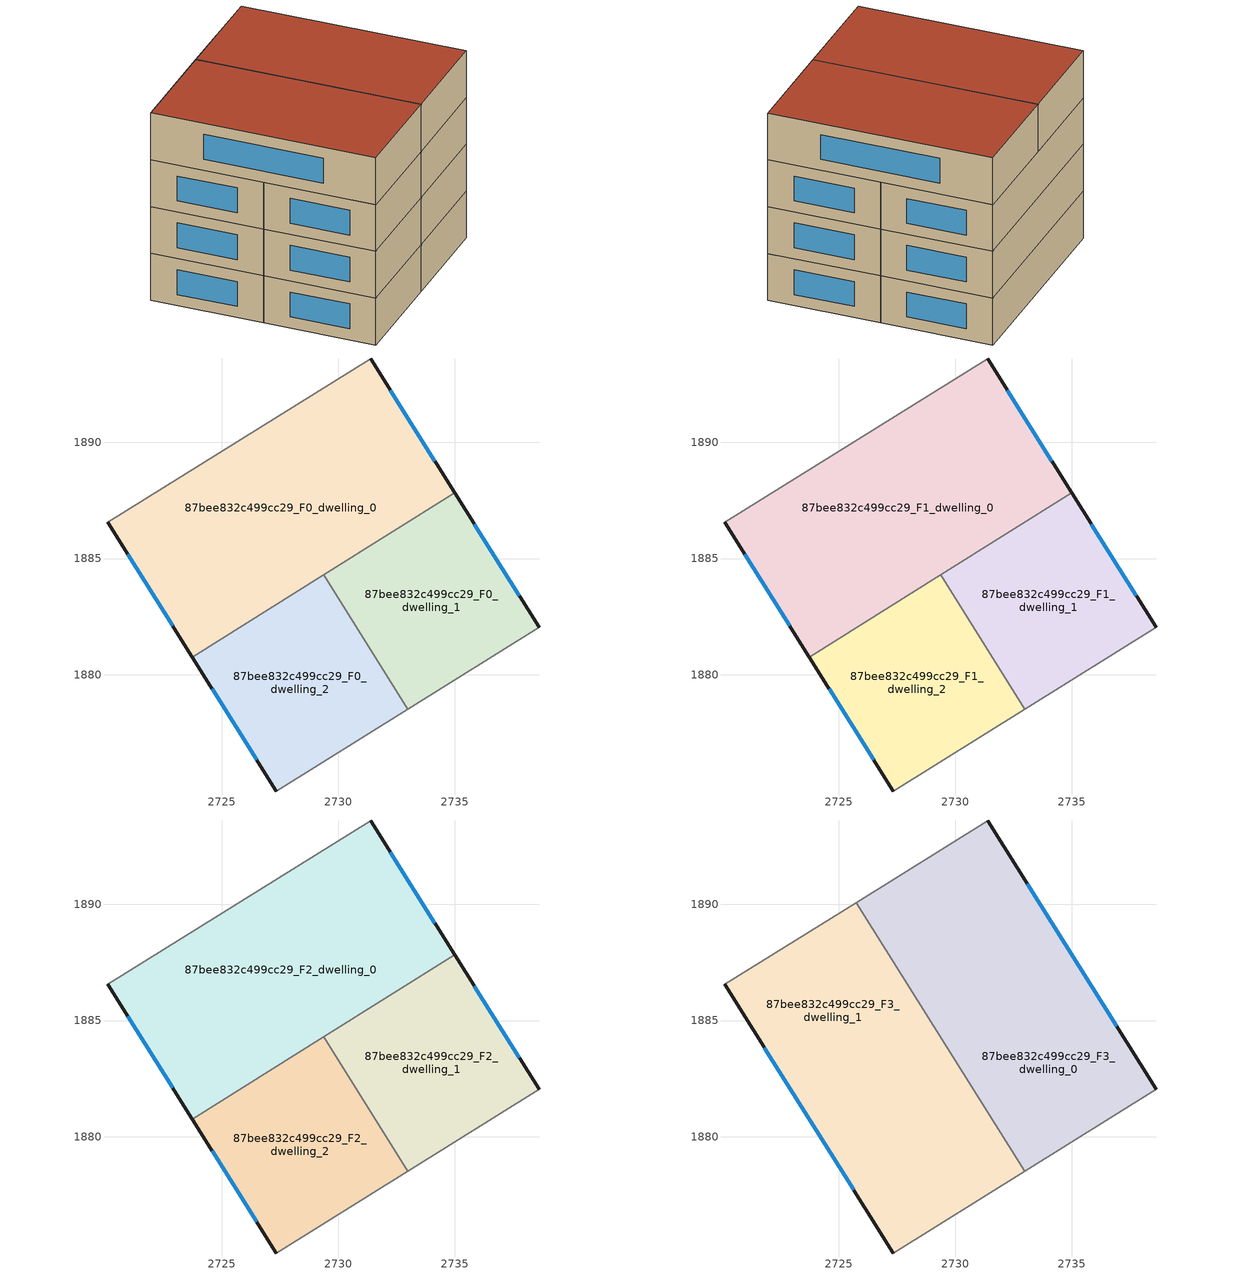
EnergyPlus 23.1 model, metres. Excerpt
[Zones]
87bee832c499cc29_F0_dwelling_0
 floor ground (EU_floor_Construction): 2731.39,1893.58 2735,1887.83 2723.73,1880.76 2720.1,1886.55 z0
 wall outside (EU_wall_Construction): 2735,1887.83 2731.39,1893.58 / 2720.1,1886.55 2723.73,1880.76 z0:3
 wall adiabatic (EU_wall_Construction): 2731.39,1893.58 2720.1,1886.55 z0:3
 wall to 87bee832c499cc29_F0_dwelling_2 (EU_wall_Construction): 2723.73,1880.76 2729.37,1884.3 z0:3
 wall to 87bee832c499cc29_F0_dwelling_1 (EU_wall_Construction): 2729.37,1884.3 2735,1887.83 z0:3
 window (EU_Window_Construction): 2734.15,1889.18 2732.24,1892.23 / 2720.95,1885.19 2722.88,1882.12 z0.7:2.3
87bee832c499cc29_F0_dwelling_1
 floor ground (EU_floor_Construction): 2735,1887.83 2738.63,1882.04 2732.99,1878.53 2729.37,1884.3 z0
 wall outside (EU_wall_Construction): 2738.63,1882.04 2735,1887.83 z0:3
 wall adiabatic (EU_wall_Construction): 2732.99,1878.53 2738.63,1882.04 z0:3
 wall to 87bee832c499cc29_F0_dwelling_2 (EU_wall_Construction): 2729.37,1884.3 2732.99,1878.53 z0:3
 window (EU_Window_Construction): 2737.78,1883.4 2735.85,1886.47 z0.7:2.3
87bee832c499cc29_F0_dwelling_2
 floor ground (EU_floor_Construction): 2729.37,1884.3 2732.99,1878.53 2727.33,1875.01 2723.73,1880.76 z0
 wall outside (EU_wall_Construction): 2723.73,1880.76 2727.33,1875.01 z0:3
 wall adiabatic (EU_wall_Construction): 2727.33,1875.01 2732.99,1878.53 z0:3
 window (EU_Window_Construction): 2724.57,1879.41 2726.49,1876.36 z0.7:2.3
87bee832c499cc29_F1_dwelling_0
 floor to 87bee832c499cc29_F0_dwelling_0 (EU_floor_Construction): 2731.39,1893.58 2735,1887.83 2723.73,1880.76 2720.1,1886.55 z3
 wall outside (EU_wall_Construction): 2735,1887.83 2731.39,1893.58 / 2720.1,1886.55 2723.73,1880.76 z3:6
 wall adiabatic (EU_wall_Construction): 2731.39,1893.58 2720.1,1886.55 z3:6
 wall to 87bee832c499cc29_F1_dwelling_2 (EU_wall_Construction): 2723.73,1880.76 2729.37,1884.3 z3:6
 wall to 87bee832c499cc29_F1_dwelling_1 (EU_wall_Construction): 2729.37,1884.3 2735,1887.83 z3:6
 window (EU_Window_Construction): 2734.15,1889.18 2732.24,1892.23 / 2720.95,1885.19 2722.88,1882.12 z3.7:5.3
87bee832c499cc29_F1_dwelling_1
 floor to 87bee832c499cc29_F0_dwelling_1 (EU_floor_Construction): 2735,1887.83 2738.63,1882.04 2732.99,1878.53 2729.37,1884.3 z3
 wall outside (EU_wall_Construction): 2738.63,1882.04 2735,1887.83 z3:6
 wall adiabatic (EU_wall_Construction): 2732.99,1878.53 2738.63,1882.04 z3:6
 wall to 87bee832c499cc29_F1_dwelling_2 (EU_wall_Construction): 2729.37,1884.3 2732.99,1878.53 z3:6
 window (EU_Window_Construction): 2737.78,1883.4 2735.85,1886.47 z3.7:5.3
87bee832c499cc29_F1_dwelling_2
 floor to 87bee832c499cc29_F0_dwelling_2 (EU_floor_Construction): 2729.37,1884.3 2732.99,1878.53 2727.33,1875.01 2723.73,1880.76 z3
 wall outside (EU_wall_Construction): 2723.73,1880.76 2727.33,1875.01 z3:6
 wall adiabatic (EU_wall_Construction): 2727.33,1875.01 2732.99,1878.53 z3:6
 window (EU_Window_Construction): 2724.57,1879.41 2726.49,1876.36 z3.7:5.3
87bee832c499cc29_F2_dwelling_0
 floor to 87bee832c499cc29_F1_dwelling_0 (EU_floor_Construction): 2731.39,1893.58 2735,1887.83 2723.73,1880.76 2720.1,1886.55 z6
 wall outside (EU_wall_Construction): 2735,1887.83 2731.39,1893.58 / 2720.1,1886.55 2723.73,1880.76 z6:9
 wall adiabatic (EU_wall_Construction): 2731.39,1893.58 2720.1,1886.55 z6:9
 wall to 87bee832c499cc29_F2_dwelling_2 (EU_wall_Construction): 2723.73,1880.76 2729.37,1884.3 z6:9
 wall to 87bee832c499cc29_F2_dwelling_1 (EU_wall_Construction): 2729.37,1884.3 2735,1887.83 z6:9
 window (EU_Window_Construction): 2734.15,1889.18 2732.24,1892.23 / 2720.95,1885.19 2722.88,1882.12 z6.7:8.3
87bee832c499cc29_F2_dwelling_1
 floor to 87bee832c499cc29_F1_dwelling_1 (EU_floor_Construction): 2735,1887.83 2738.63,1882.04 2732.99,1878.53 2729.37,1884.3 z6
 wall outside (EU_wall_Construction): 2738.63,1882.04 2735,1887.83 z6:9
 wall adiabatic (EU_wall_Construction): 2732.99,1878.53 2738.63,1882.04 z6:9
 wall to 87bee832c499cc29_F2_dwelling_2 (EU_wall_Construction): 2729.37,1884.3 2732.99,1878.53 z6:9
 window (EU_Window_Construction): 2737.78,1883.4 2735.85,1886.47 z6.7:8.3
87bee832c499cc29_F2_dwelling_2
 floor to 87bee832c499cc29_F1_dwelling_2 (EU_floor_Construction): 2729.37,1884.3 2732.99,1878.53 2727.33,1875.01 2723.73,1880.76 z6
 wall outside (EU_wall_Construction): 2723.73,1880.76 2727.33,1875.01 z6:9
 wall adiabatic (EU_wall_Construction): 2727.33,1875.01 2732.99,1878.53 z6:9
 window (EU_Window_Construction): 2724.57,1879.41 2726.49,1876.36 z6.7:8.3
87bee832c499cc29_F3_dwelling_0
 floor to 87bee832c499cc29_F2_dwelling_1 (EU_floor_Construction): 2735,1887.83 2738.63,1882.04 2732.99,1878.53 2729.37,1884.3 z9
 floor to 87bee832c499cc29_F2_dwelling_0 (EU_floor_Construction): 2731.39,1893.58 2735,1887.83 2729.36,1884.29 2725.75,1890.06 z9
 floor to 87bee832c499cc29_F2_dwelling_2 (EU_floor_Construction): 2729.37,1884.3 2732.99,1878.53 2732.98,1878.52 2729.36,1884.29 z9
 wall outside (EU_wall_Construction): 2738.63,1882.04 2731.39,1893.58 z9:12
 wall adiabatic (EU_wall_Construction): 2731.39,1893.58 2725.75,1890.06 / 2732.98,1878.52 2738.63,1882.04 z9:12
 wall to 87bee832c499cc29_F3_dwelling_1 (EU_wall_Construction): 2725.75,1890.06 2732.98,1878.52 z9:12
 window (EU_Window_Construction): 2736.93,1884.75 2733.09,1890.87 z9.7:11.3
 roof outside (EU_roof_Construction): 2738.63,1882.04 2731.39,1893.58 2725.75,1890.06 2732.98,1878.52 z12
87bee832c499cc29_F3_dwelling_1
 floor to 87bee832c499cc29_F2_dwelling_0 (EU_floor_Construction): 2725.75,1890.06 2729.36,1884.29 2723.73,1880.76 2720.1,1886.55 z9
 floor to 87bee832c499cc29_F2_dwelling_2 (EU_floor_Construction): 2729.36,1884.29 2732.98,1878.52 2727.33,1875.01 2723.73,1880.76 z9
 wall outside (EU_wall_Construction): 2720.1,1886.55 2727.33,1875.01 z9:12
 wall adiabatic (EU_wall_Construction): 2727.33,1875.01 2732.98,1878.52 / 2725.75,1890.06 2720.1,1886.55 z9:12
 window (EU_Window_Construction): 2721.8,1883.84 2725.64,1877.72 z9.7:11.3
 roof outside (EU_roof_Construction): 2732.98,1878.52 2725.75,1890.06 2720.1,1886.55 2727.33,1875.01 z12
[Building]
EU S2 Campaign: North Axis=0; Terrain=City; Solar Distribution=FullExterior
[Site:Location]
Budapest.Ferenc.Liszt.Intl.AP: Latitude=47.437; Longitude=19.256; Time Zone=1; Elevation=185
[SizingPeriod:WeatherFileDays]
AnnualSizingPeriod: Begin Month=1; Begin Day of Month=1; End Month=12; End Day of Month=31; Day of Week for Start Day=Monday; Use Weather File Daylight Saving Period=No; Use Weather File Rain and Snow Indicators=No
[MATERIAL]
EU_InternalMass_Material: Roughness=MediumRough; Thickness=0.1; Conductivity=1; Density=1800; Specific Heat=900; Thermal Absorptance=0.9; Solar Absorptance=0.7; Visible Absorptance=0.7
[MATERIAL:NOMASS] Roughness=MediumRough; Thermal Absorptance=0.9; Solar Absorptance=0.7; Visible Absorptance=0.7
Name | Thermal Resistance
EU_wall_NoMass | 0.832559
EU_roof_NoMass | 1.39638
EU_floor_NoMass | 0.872794
[WINDOWMATERIAL:SIMPLEGLAZINGSYSTEM]
EU_Window_SimpleGlazing: UFactor=2.79869; Solar Heat Gain Coefficient=0.75; Visible Transmittance=0.75
[CONSTRUCTION]
EU_wall_Construction: EU_wall_NoMass
EU_roof_Construction: EU_roof_NoMass
EU_floor_Construction: EU_floor_NoMass
EU_Window_Construction: EU_Window_SimpleGlazing
EU_InternalMass_Construction: EU_InternalMass_Material
[ZONE] Type=1; Multiplier=1; Ceiling Height=autocalculate; Floor Area=autocalculate; Part of Total Floor Area=Yes
Name | Volume
87bee832c499cc29_F0_dwelling_0; 87bee832c499cc29_F1_dwelling_0; 87bee832c499cc29_F2_dwelling_0 | 271.811
87bee832c499cc29_F3_dwelling_0 | 271.815
87bee832c499cc29_F0_dwelling_1; 87bee832c499cc29_F1_dwelling_1; 87bee832c499cc29_F2_dwelling_1 | 135.9
87bee832c499cc29_F3_dwelling_1 | 271.818
87bee832c499cc29_F0_dwelling_2; 87bee832c499cc29_F1_dwelling_2; 87bee832c499cc29_F2_dwelling_2 | 135.903
[INTERNALMASS] Construction=EU_InternalMass_Construction
Name | Zone or ZoneList | Surface Area
87bee832c499cc29_F0_dwelling_0_EU_InternalMass | 87bee832c499cc29_F0_dwelling_0 | 90.6037
87bee832c499cc29_F0_dwelling_1_EU_InternalMass | 87bee832c499cc29_F0_dwelling_1 | 45.2998
87bee832c499cc29_F0_dwelling_2_EU_InternalMass | 87bee832c499cc29_F0_dwelling_2 | 45.3011
87bee832c499cc29_F1_dwelling_0_EU_InternalMass | 87bee832c499cc29_F1_dwelling_0 | 90.6037
87bee832c499cc29_F1_dwelling_1_EU_InternalMass | 87bee832c499cc29_F1_dwelling_1 | 45.2998
87bee832c499cc29_F1_dwelling_2_EU_InternalMass | 87bee832c499cc29_F1_dwelling_2 | 45.3011
87bee832c499cc29_F2_dwelling_0_EU_InternalMass | 87bee832c499cc29_F2_dwelling_0 | 90.6037
87bee832c499cc29_F2_dwelling_1_EU_InternalMass | 87bee832c499cc29_F2_dwelling_1 | 45.2998
87bee832c499cc29_F2_dwelling_2_EU_InternalMass | 87bee832c499cc29_F2_dwelling_2 | 45.3011
87bee832c499cc29_F3_dwelling_0_EU_InternalMass | 87bee832c499cc29_F3_dwelling_0 | 90.6048
87bee832c499cc29_F3_dwelling_1_EU_InternalMass | 87bee832c499cc29_F3_dwelling_1 | 90.606
[OTHEREQUIPMENT] Fuel Type=Electricity; Design Level Calculation Method=Watts/Area; Power per Zone Floor Area=1; Fraction Latent=0; Fraction Radiant=0; Fraction Lost=0; Carbon Dioxide Generation Rate=0; EndUse Subcategory=EU_Step8_InternalGains
Name | Zone or ZoneList or Space or SpaceList | Schedule
EU_Step8_InternalGain_87bee832c499cc29_F0_dwelling_0_f000 | 87bee832c499cc29_F0_dwelling_0 | EU_Step8_GainSchedule_87bee832c499cc29_F0_dwelling_0_f000
EU_Step8_InternalGain_87bee832c499cc29_F0_dwelling_1_f000 | 87bee832c499cc29_F0_dwelling_1 | EU_Step8_GainSchedule_87bee832c499cc29_F0_dwelling_1_f000
EU_Step8_InternalGain_87bee832c499cc29_F0_dwelling_2_f000 | 87bee832c499cc29_F0_dwelling_2 | EU_Step8_GainSchedule_87bee832c499cc29_F0_dwelling_2_f000
EU_Step8_InternalGain_87bee832c499cc29_F1_dwelling_0_f000 | 87bee832c499cc29_F1_dwelling_0 | EU_Step8_GainSchedule_87bee832c499cc29_F1_dwelling_0_f000
EU_Step8_InternalGain_87bee832c499cc29_F1_dwelling_1_f000 | 87bee832c499cc29_F1_dwelling_1 | EU_Step8_GainSchedule_87bee832c499cc29_F1_dwelling_1_f000
EU_Step8_InternalGain_87bee832c499cc29_F1_dwelling_2_f000 | 87bee832c499cc29_F1_dwelling_2 | EU_Step8_GainSchedule_87bee832c499cc29_F1_dwelling_2_f000
EU_Step8_InternalGain_87bee832c499cc29_F2_dwelling_0_f000 | 87bee832c499cc29_F2_dwelling_0 | EU_Step8_GainSchedule_87bee832c499cc29_F2_dwelling_0_f000
EU_Step8_InternalGain_87bee832c499cc29_F2_dwelling_1_f000 | 87bee832c499cc29_F2_dwelling_1 | EU_Step8_GainSchedule_87bee832c499cc29_F2_dwelling_1_f000
EU_Step8_InternalGain_87bee832c499cc29_F2_dwelling_2_f000 | 87bee832c499cc29_F2_dwelling_2 | EU_Step8_GainSchedule_87bee832c499cc29_F2_dwelling_2_f000
EU_Step8_InternalGain_87bee832c499cc29_F3_dwelling_0_f000 | 87bee832c499cc29_F3_dwelling_0 | EU_Step8_GainSchedule_87bee832c499cc29_F3_dwelling_0_f000
EU_Step8_InternalGain_87bee832c499cc29_F3_dwelling_1_f000 | 87bee832c499cc29_F3_dwelling_1 | EU_Step8_GainSchedule_87bee832c499cc29_F3_dwelling_1_f000
[ZONEVENTILATION:DESIGNFLOWRATE] Schedule=EU_AlwaysOn; Design Flow Rate Calculation Method=AirChanges/Hour; Air Changes per Hour=0.475469; Ventilation Type=Natural; Fan Pressure Rise=0; Fan Total Efficiency=1; Constant Term Coefficient=1; Temperature Term Coefficient=0; Velocity Term Coefficient=0; Velocity Squared Term Coefficient=0; Minimum Indoor Temperature=-100; Maximum Indoor Temperature=100; Delta Temperature=-100; Minimum Outdoor Temperature=-100; Maximum Outdoor Temperature=100; Maximum Wind Speed=40
Name | Zone or ZoneList or Space or SpaceList
EU_ConstantAir_87bee832c499cc29_F0_dwelling_0 | 87bee832c499cc29_F0_dwelling_0
EU_ConstantAir_87bee832c499cc29_F0_dwelling_1 | 87bee832c499cc29_F0_dwelling_1
EU_ConstantAir_87bee832c499cc29_F0_dwelling_2 | 87bee832c499cc29_F0_dwelling_2
EU_ConstantAir_87bee832c499cc29_F1_dwelling_0 | 87bee832c499cc29_F1_dwelling_0
EU_ConstantAir_87bee832c499cc29_F1_dwelling_1 | 87bee832c499cc29_F1_dwelling_1
EU_ConstantAir_87bee832c499cc29_F1_dwelling_2 | 87bee832c499cc29_F1_dwelling_2
EU_ConstantAir_87bee832c499cc29_F2_dwelling_0 | 87bee832c499cc29_F2_dwelling_0
EU_ConstantAir_87bee832c499cc29_F2_dwelling_1 | 87bee832c499cc29_F2_dwelling_1
EU_ConstantAir_87bee832c499cc29_F2_dwelling_2 | 87bee832c499cc29_F2_dwelling_2
EU_ConstantAir_87bee832c499cc29_F3_dwelling_0 | 87bee832c499cc29_F3_dwelling_0
EU_ConstantAir_87bee832c499cc29_F3_dwelling_1 | 87bee832c499cc29_F3_dwelling_1
[HVACTEMPLATE:THERMOSTAT] Constant Heating Setpoint=20; Constant Cooling Setpoint=50
EU_HeatOnly_87bee832c499cc29_F0_dwelling_0; EU_HeatOnly_87bee832c499cc29_F0_dwelling_1; EU_HeatOnly_87bee832c499cc29_F0_dwelling_2; EU_HeatOnly_87bee832c499cc29_F1_dwelling_0; EU_HeatOnly_87bee832c499cc29_F1_dwelling_1; EU_HeatOnly_87bee832c499cc29_F1_dwelling_2; EU_HeatOnly_87bee832c499cc29_F2_dwelling_0; EU_HeatOnly_87bee832c499cc29_F2_dwelling_1; EU_HeatOnly_87bee832c499cc29_F2_dwelling_2; EU_HeatOnly_87bee832c499cc29_F3_dwelling_0; EU_HeatOnly_87bee832c499cc29_F3_dwelling_1
[HVACTEMPLATE:ZONE:IDEALLOADSAIRSYSTEM] System Availability Schedule=EU_AlwaysOn; Maximum Heating Supply Air Temperature=50; Minimum Cooling Supply Air Temperature=13; Maximum Heating Supply Air Humidity Ratio=0.0156; Minimum Cooling Supply Air Humidity Ratio=0.0077; Heating Limit=NoLimit; Cooling Limit=NoLimit; Heating Availability Schedule=EU_AlwaysOn; Cooling Availability Schedule=EU_CoolingOff; Dehumidification Control Type=ConstantSensibleHeatRatio; Cooling Sensible Heat Ratio=0.7; Dehumidification Setpoint=60; Humidification Control Type=None; Humidification Setpoint=30; Outdoor Air Method=None; Outdoor Air Flow Rate per Person=0.00944; Outdoor Air Flow Rate per Zone Floor Area=0; Outdoor Air Flow Rate per Zone=0; Demand Controlled Ventilation Type=None; Outdoor Air Economizer Type=NoEconomizer; Heat Recovery Type=None; Sensible Heat Recovery Effectiveness=0.7; Latent Heat Recovery Effectiveness=0.65
Name | Template Thermostat
87bee832c499cc29_F0_dwelling_0 | EU_HeatOnly_87bee832c499cc29_F0_dwelling_0
87bee832c499cc29_F0_dwelling_1 | EU_HeatOnly_87bee832c499cc29_F0_dwelling_1
87bee832c499cc29_F0_dwelling_2 | EU_HeatOnly_87bee832c499cc29_F0_dwelling_2
87bee832c499cc29_F1_dwelling_0 | EU_HeatOnly_87bee832c499cc29_F1_dwelling_0
87bee832c499cc29_F1_dwelling_1 | EU_HeatOnly_87bee832c499cc29_F1_dwelling_1
87bee832c499cc29_F1_dwelling_2 | EU_HeatOnly_87bee832c499cc29_F1_dwelling_2
87bee832c499cc29_F2_dwelling_0 | EU_HeatOnly_87bee832c499cc29_F2_dwelling_0
87bee832c499cc29_F2_dwelling_1 | EU_HeatOnly_87bee832c499cc29_F2_dwelling_1
87bee832c499cc29_F2_dwelling_2 | EU_HeatOnly_87bee832c499cc29_F2_dwelling_2
87bee832c499cc29_F3_dwelling_0 | EU_HeatOnly_87bee832c499cc29_F3_dwelling_0
87bee832c499cc29_F3_dwelling_1 | EU_HeatOnly_87bee832c499cc29_F3_dwelling_1
[SIZING:ZONE] Zone Cooling Design Supply Air Temperature Input Method=SupplyAirTemperature; Zone Cooling Design Supply Air Temperature=13; Zone Heating Design Supply Air Temperature Input Method=SupplyAirTemperature; Zone Heating Design Supply Air Temperature=50; Zone Cooling Design Supply Air Humidity Ratio=0.008; Zone Heating Design Supply Air Humidity Ratio=0.008; Cooling Design Air Flow Method=DesignDay; Cooling Design Air Flow Rate=0; Cooling Minimum Air Flow per Zone Floor Area=0.000762; Cooling Minimum Air Flow=0; Cooling Minimum Air Flow Fraction=0.2; Heating Design Air Flow Method=DesignDay; Heating Design Air Flow Rate=0; Heating Maximum Air Flow per Zone Floor Area=0.002032; Heating Maximum Air Flow=0.141576; Heating Maximum Air Flow Fraction=0.3; Account for Dedicated Outdoor Air System=No; Dedicated Outdoor Air System Control Strategy=NeutralSupplyAir; Dedicated Outdoor Air Low Setpoint Temperature for Design=autosize; Dedicated Outdoor Air High Setpoint Temperature for Design=autosize; Zone Load Sizing Method=Sensible Load Only No Latent Load; Zone Latent Cooling Design Supply Air Humidity Ratio Input Method=HumidityRatioDifference; Zone Cooling Design Supply Air Humidity Ratio Difference=0.005; Zone Latent Heating Design Supply Air Humidity Ratio Input Method=HumidityRatioDifference; Zone Humidification Design Supply Air Humidity Ratio Difference=0.005
87bee832c499cc29_F0_dwelling_0; 87bee832c499cc29_F0_dwelling_1; 87bee832c499cc29_F0_dwelling_2; 87bee832c499cc29_F1_dwelling_0; 87bee832c499cc29_F1_dwelling_1; 87bee832c499cc29_F1_dwelling_2; 87bee832c499cc29_F2_dwelling_0; 87bee832c499cc29_F2_dwelling_1; 87bee832c499cc29_F2_dwelling_2; 87bee832c499cc29_F3_dwelling_0; 87bee832c499cc29_F3_dwelling_1
[SCHEDULE:CONSTANT]
Name | Hourly Value
EU_AlwaysOn | 1
EU_CoolingOff | 0
[SCHEDULE:FILE] Column Number=1; Rows to Skip at Top=0; Number of Hours of Data=8760; Column Separator=Comma; Interpolate to Timestep=No; Minutes per Item=60; Adjust Schedule for Daylight Savings=Yes
Name | File
EU_Step8_GainSchedule_87bee832c499cc29_F0_dwelling_0_f000 | ../../schedules/87bee832c499cc29/87bee832c499cc29_F0_dwelling_0_f000_gain.csv
EU_Step8_GainSchedule_87bee832c499cc29_F0_dwelling_1_f000 | ../../schedules/87bee832c499cc29/87bee832c499cc29_F0_dwelling_1_f000_gain.csv
EU_Step8_GainSchedule_87bee832c499cc29_F0_dwelling_2_f000 | ../../schedules/87bee832c499cc29/87bee832c499cc29_F0_dwelling_2_f000_gain.csv
EU_Step8_GainSchedule_87bee832c499cc29_F1_dwelling_0_f000 | ../../schedules/87bee832c499cc29/87bee832c499cc29_F1_dwelling_0_f000_gain.csv
EU_Step8_GainSchedule_87bee832c499cc29_F1_dwelling_1_f000 | ../../schedules/87bee832c499cc29/87bee832c499cc29_F1_dwelling_1_f000_gain.csv
EU_Step8_GainSchedule_87bee832c499cc29_F1_dwelling_2_f000 | ../../schedules/87bee832c499cc29/87bee832c499cc29_F1_dwelling_2_f000_gain.csv
EU_Step8_GainSchedule_87bee832c499cc29_F2_dwelling_0_f000 | ../../schedules/87bee832c499cc29/87bee832c499cc29_F2_dwelling_0_f000_gain.csv
EU_Step8_GainSchedule_87bee832c499cc29_F2_dwelling_1_f000 | ../../schedules/87bee832c499cc29/87bee832c499cc29_F2_dwelling_1_f000_gain.csv
EU_Step8_GainSchedule_87bee832c499cc29_F2_dwelling_2_f000 | ../../schedules/87bee832c499cc29/87bee832c499cc29_F2_dwelling_2_f000_gain.csv
EU_Step8_GainSchedule_87bee832c499cc29_F3_dwelling_0_f000 | ../../schedules/87bee832c499cc29/87bee832c499cc29_F3_dwelling_0_f000_gain.csv
EU_Step8_GainSchedule_87bee832c499cc29_F3_dwelling_1_f000 | ../../schedules/87bee832c499cc29/87bee832c499cc29_F3_dwelling_1_f000_gain.csv
